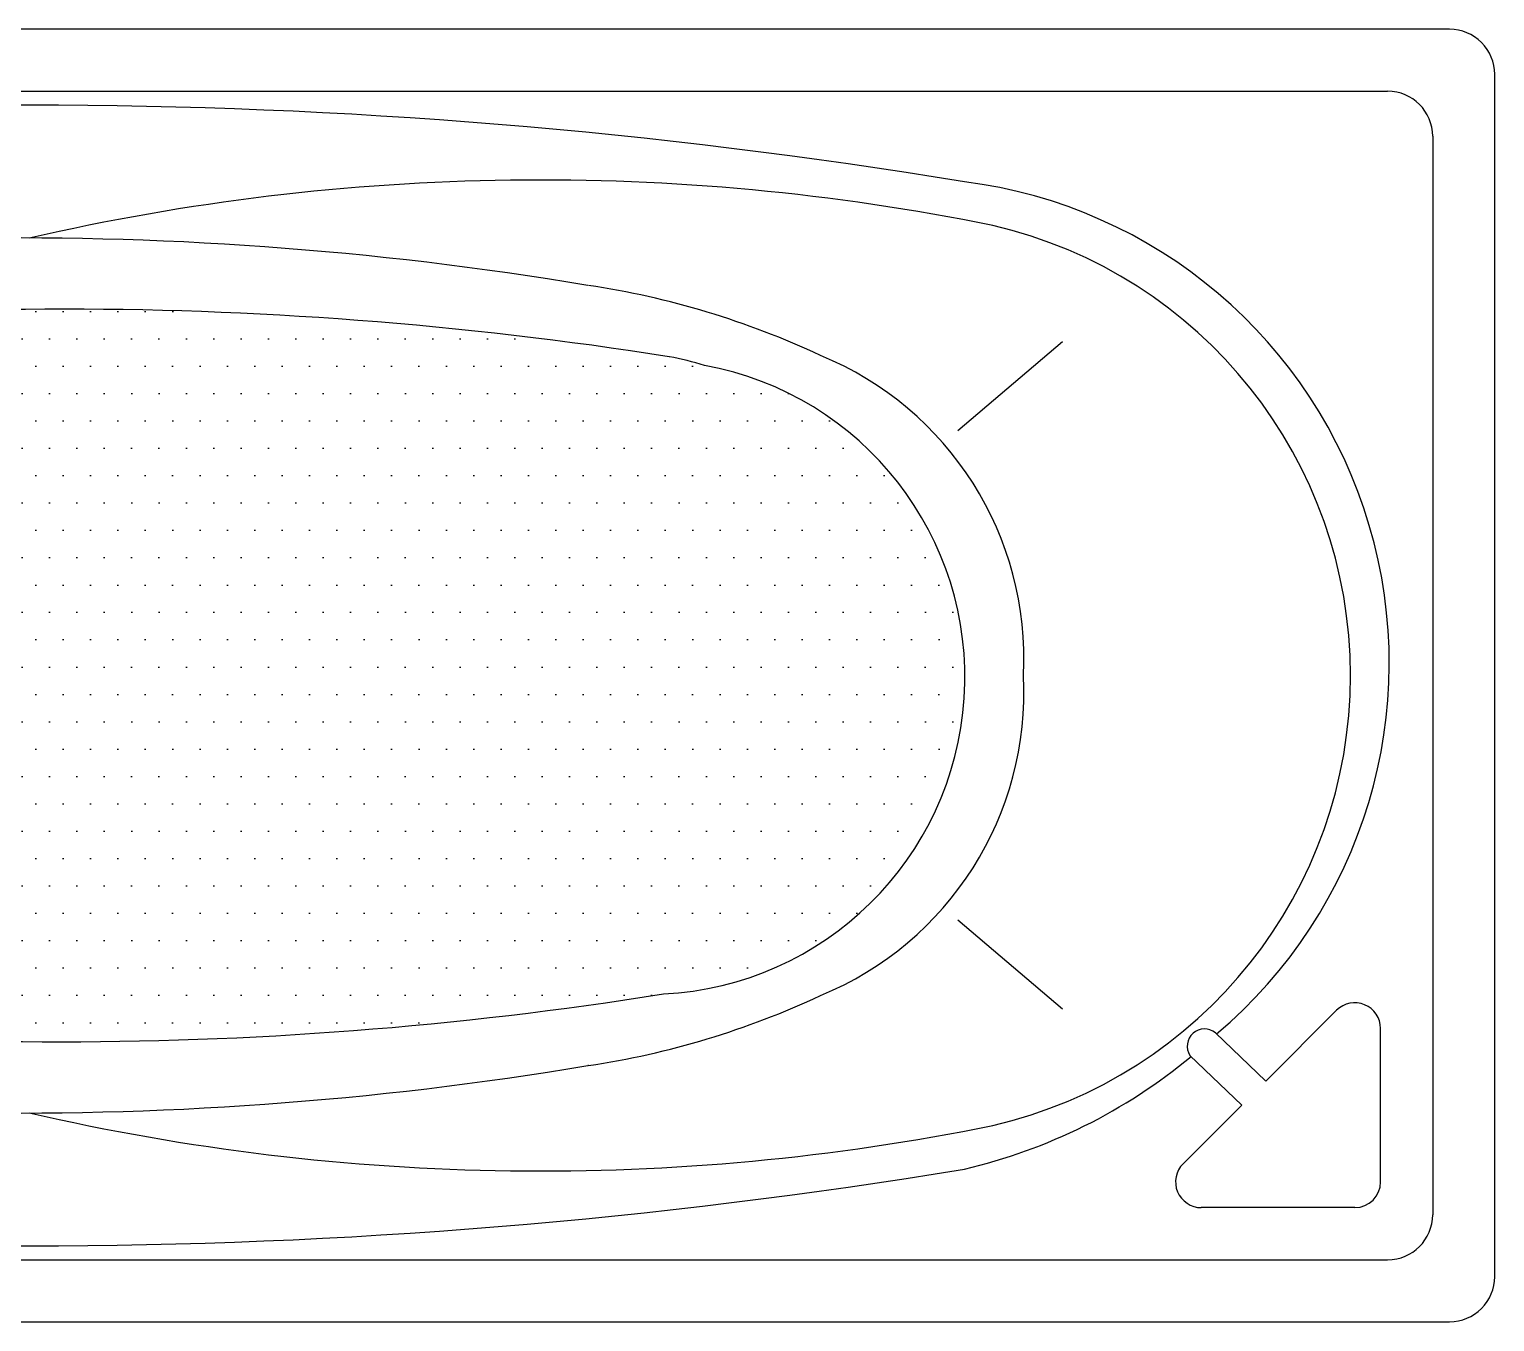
# Model space of a CAD drawing. Header units: millimetres. Extents: x -1094.8 to -1093.1, y 2261.74 to 2262.49.
# Drawn here: x -1093.954 to -1093.104, y 2261.736 to 2262.486 of the extents above; entities that cross this region are included whole.
import ezdxf

# ---------------------------------------------------------------- set-up
doc = ezdxf.new("R2010")
doc.units = ezdxf.units.MM
doc.header["$LTSCALE"] = 10
doc.layers.add('jacuzzi', color=1, linetype='Continuous')

msp = doc.modelspace()

# ---------------------------------------------------------------- hatches: boundary and pattern name
at = {"layer": 'jacuzzi'}
h = msp.add_hatch(dxfattribs=at)
h.set_pattern_fill('DOTS', color=256, scale=0.01, style=0)
h.set_pattern_definition([(0, (-1115.040416, 2263.386371), (0.0079375, 0.015875), [0, -0.015875])])
h.paths.add_polyline_path([(-1094.30708, 2262.29289, 0.171873), (-1094.51014, 2262.20341, 0.649416), (-1094.49528, 2262.17002), (-1094.46382, 2262.17002, -0.414214), (-1094.40528, 2262.11148), (-1093.41157, 2262.11148, 0.360752), (-1093.56258, 2262.2914, 0.028203), (-1093.58301, 2262.29644, 0.081113)])
h.paths.add_polyline_path([(-1093.58642, 2261.92668, 0.401447), (-1093.41157, 2262.11148), (-1094.40528, 2262.11148, -0.414214), (-1094.46382, 2262.05294), (-1094.49528, 2262.05294, 0.649416), (-1094.51014, 2262.01956, 0.171873), (-1094.30708, 2261.93007, 0.081684)])

# ---------------------------------------------------------------- linework, layer by layer
for p, q in [((-1094.74216, 2262.45052), (-1093.16635, 2262.45052)), ((-1093.14022, 2262.42438), (-1093.14022, 2261.79858)), ((-1093.35496, 2262.30515), (-1093.41572, 2262.25352)), ((-1093.35496, 2261.91781), (-1093.41572, 2261.96944)), ((-1093.19595, 2261.91722), (-1093.23704, 2261.87612)), ((-1093.23704, 2261.87612), (-1093.26629, 2261.9041)), ((-1093.17045, 2261.81761), (-1093.17045, 2261.90666)), ((-1093.25094, 2261.86222), (-1093.28103, 2261.89101)), ((-1093.25094, 2261.86222), (-1093.28499, 2261.82817)), ((-1093.18539, 2261.80268), (-1093.27443, 2261.80268)), ((-1094.74216, 2261.77245), (-1093.16635, 2261.77245))]:
    msp.add_line(p, q, dxfattribs=at)
at = {"layer": 'jacuzzi', "color": 3}
msp.add_lwpolyline([(-1094.77812, 2262.48648, 0.414214), (-1094.80425, 2262.46035), (-1094.80425, 2261.76261, 0.414214), (-1094.77812, 2261.73648), (-1093.13039, 2261.73648, 0.414214), (-1093.10425, 2261.76261), (-1093.10425, 2262.46035, 0.414214), (-1093.13039, 2262.48648)], format="xyb", close=True, dxfattribs=at)
at = {"layer": 'jacuzzi'}
for centre, radius, start, end in [((-1093.16635, 2262.42438), 0.02613, 0, 90), ((-1093.95425, 2259.11254), 3.32986, 80.62583, 99.37417), ((-1093.95425, 2259.11254), 3.32986, 80.62583, 99.37417), ((-1093.65781, 2261.07982), 1.31919, 78.52658, 102.98634), ((-1093.44678, 2262.11874), 0.28136, 310.08161, 82.87568), ((-1093.45603, 2262.11148), 0.26811, 283.06969, 76.93031), ((-1093.96136, 2260.35776), 2.00762, 80.50709, 102.02885), ((-1093.70243, 2261.85458), 0.48867, 64.91938, 81.47107), ((-1093.93419, 2260.07766), 2.2464, 81.00605, 99.55509), ((-1093.61741, 2262.11297), 0.18667, 72.91708, 79.37892), ((-1093.56731, 2262.12132), 0.19003, 357.03277, 67.72837), ((-1093.59553, 2262.11042), 0.18396, 272.84047, 79.67987), ((-1093.56731, 2262.10164), 0.19003, 292.27163, 2.96723), ((-1093.93644, 2264.11931), 2.22039, 260.39101, 279.07003), ((-1093.70243, 2262.36838), 0.48867, 278.52893, 295.08062), ((-1093.18539, 2261.90666), 0.01493, 0, 135), ((-1093.96136, 2263.8652), 2.00762, 257.97115, 279.49291), ((-1093.27261, 2261.89637), 0.00999, 50.71686, 212.48508), ((-1093.59639, 2261.70149), 0.18667, 100.35749, 100.4501), ((-1093.48472, 2262.13648), 0.31985, 283.16281, 309.70343), ((-1093.65781, 2263.14314), 1.31919, 257.01366, 281.47342), ((-1093.95425, 2265.11042), 3.32986, 260.62583, 279.37417), ((-1093.27443, 2261.81761), 0.01493, 135, 270), ((-1093.18539, 2261.81761), 0.01493, 270, 0), ((-1093.16635, 2261.79858), 0.02613, 270, 0)]:
    msp.add_arc(centre, radius, start, end, dxfattribs=at)

doc.saveas('drawing.dxf')
